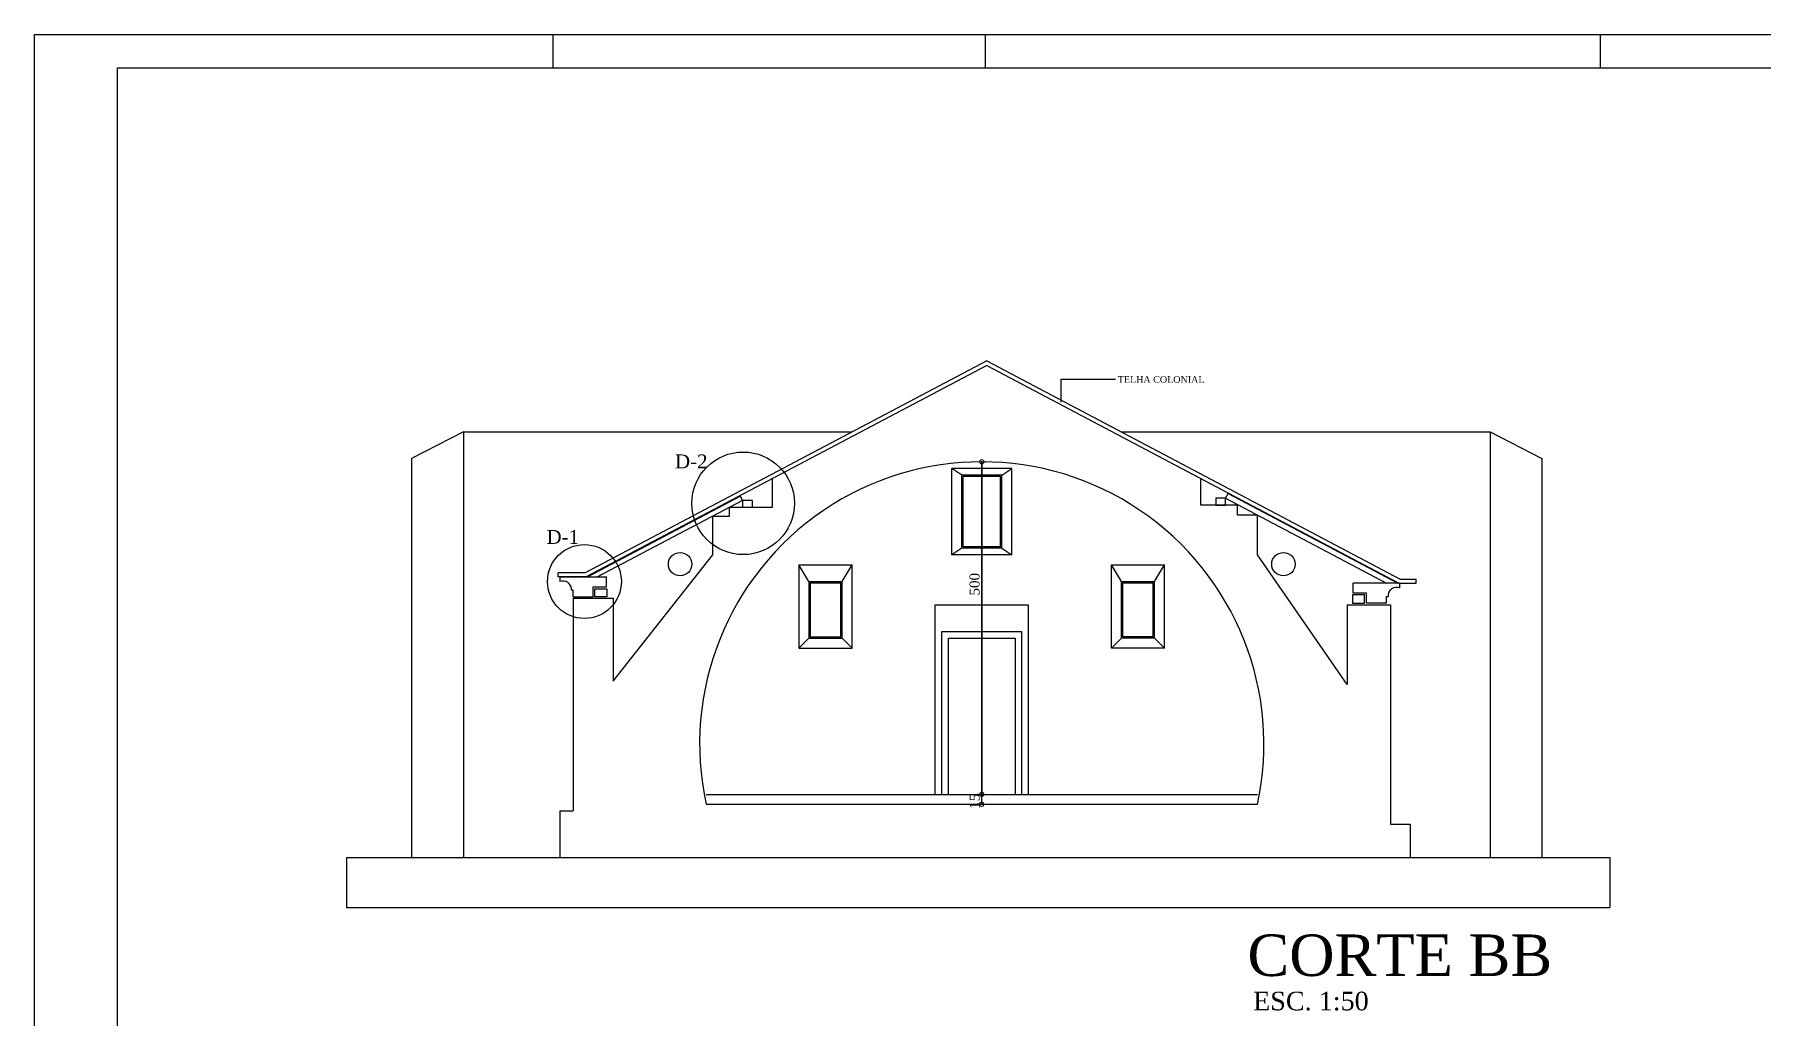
# Model space of a CAD drawing. Extents: x -873 to 2093, y -1229 to 202.
# Drawn here: x 146 to 665, y -102 to 193 of the extents above; entities that cross this region are included whole.
import ezdxf

# ---------------------------------------------------------------- set-up
doc = ezdxf.new("R2010")
doc.units = 0
doc.header["$MEASUREMENT"] = 0
doc.layers.get('0').update_dxf_attribs({"linetype": 'CONTINUOUS'})
for name, color, linetype in [('COTAS', 1, 'CONTINUOUS'), ('ESQUADRIAS', 2, 'CONTINUOUS'), ('MARGEXT', 2, 'CONTINUOUS'), ('MARGINT', 6, 'CONTINUOUS'), ('PAREDE', 1, 'CONTINUOUS'), ('TEXT1', 3, 'CONTINUOUS')]:
    doc.layers.add(name, color=color, linetype=linetype)
doc.styles.add('TIMES', font='TIMES.TTF')
doc.dimstyles.get("Standard").update_dxf_attribs({"dimtxt": 0.18, "dimasz": 0.18, "dimexe": 0.18, "dimexo": 0.0625, "dimgap": 0.09, "dimtad": 0, "dimtih": 1, "dimtoh": 1, "dimdec": 4, "dimzin": 0, "dimdsep": 46, "dimtxsty": 'STANDARD', "dimcen": 0.09, "dimadec": 0, "dimazin": 0, "dimtfac": 1, "dimtdec": 4, "dimtofl": 0, "dimtmove": 0, "dimatfit": 3, "dimfxl": 1, "dimtolj": 1, "dimtzin": 0, "dimarcsym": 0})

# ---------------------------------------------------------------- blocks, each defined once
blk = doc.blocks.new('_DOTSMALL')
at = {"color": 0, "linetype": 'ByBlock', "const_width": 0.5}
blk.add_lwpolyline([(-0.0625, 0, 1), (0.0625, 0, 1)], format="xyb", close=True, dxfattribs=at)

msp = doc.modelspace()

# ---------------------------------------------------------------- linework, layer by layer
at = {"layer": 'COTAS', "linetype": 'ByBlock'}
for p, q in [((430.409753, 65.009058), (430.409753, -34.990942)), ((431.034753, 65.009058), (431.659753, 65.009058)), ((430.409753, -34.990942), (430.409753, -26.480308)), ((429.784753, -34.990942), (429.159753, -34.990942)), ((429.784753, -34.990942), (429.159753, -34.990942)), ((430.409753, -37.990942), (430.409753, -34.990942)), ((429.784753, -37.990942), (429.159753, -37.990942))]:
    msp.add_line(p, q, dxfattribs=at)
at = {"layer": 'COTAS'}
msp.add_lwpolyline([(430.409753, -37.990942), (430.409753, 65.009058)], dxfattribs=at)
at = {"layer": 'COTAS', "linetype": 'ByBlock'}
for p in [(430.409753, 65.009058), (430.409753, -34.990942), (430.409753, -34.990942), (430.409753, -34.990942), (430.409753, -34.990942), (430.409753, -37.990942)]:
    msp.add_point(p, dxfattribs=at)
at = {"layer": 'ESQUADRIAS'}
for p, q in [((424.409753, 60.994336), (421.409753, 62.994336)), ((439.409753, 62.994336), (421.409753, 62.994336)), ((421.409753, 36.994336), (421.409753, 62.994336)), ((436.409753, 60.994336), (439.409753, 62.994336)), ((439.409753, 36.994336), (439.409753, 62.994336)), ((424.409753, 38.994336), (424.409753, 60.994336)), ((436.409753, 60.994336), (424.409753, 60.994336)), ((436.009753, 60.594336), (424.809753, 60.594336)), ((424.809753, 39.394336), (424.809753, 60.594336)), ((436.009753, 39.394336), (436.009753, 60.594336)), ((436.409753, 38.994336), (436.409753, 60.994336)), ((424.409753, 38.994336), (421.409753, 36.994336)), ((439.409753, 36.994336), (421.409753, 36.994336)), ((436.409753, 38.994336), (424.409753, 38.994336)), ((436.009753, 39.394336), (424.809753, 39.394336)), ((436.409753, 38.994336), (439.409753, 36.994336))]:
    msp.add_line(p, q, dxfattribs=at)
at = {"layer": 'ESQUADRIAS', "color": 2}
for p, q in [((378.409753, 29.009058), (375.409753, 34.009058)), ((375.409753, 34.009058), (375.409753, 9.009058)), ((375.409753, 34.009058), (391.409753, 34.009058)), ((388.409753, 29.009058), (391.409753, 34.009058)), ((391.409753, 9.009058), (391.409753, 34.009058)), ((469.409753, 34.009058), (485.409753, 34.009058)), ((472.409753, 29.009058), (469.409753, 34.009058)), ((469.409753, 9.009058), (469.409753, 34.009058)), ((482.409753, 29.009058), (485.409753, 34.009058)), ((485.409753, 9.009058), (485.409753, 34.009058)), ((378.409753, 29.009058), (378.409753, 12.009058)), ((378.409753, 29.009058), (388.409753, 29.009058)), ((378.809753, 28.609058), (378.809753, 12.409058)), ((378.809753, 28.609058), (388.009753, 28.609058)), ((388.009753, 12.409058), (388.009753, 28.609058)), ((388.409753, 12.009058), (388.409753, 29.009058)), ((472.409753, 29.009058), (482.409753, 29.009058)), ((472.409753, 12.009058), (472.409753, 29.009058)), ((472.809753, 12.409058), (472.809753, 28.609058)), ((472.809753, 28.609058), (482.009753, 28.609058)), ((482.009753, 12.409058), (482.009753, 28.609058)), ((482.409753, 12.009058), (482.409753, 29.009058)), ((378.409753, 12.009058), (375.409753, 9.009058)), ((378.409753, 12.009058), (388.409753, 12.009058)), ((378.809753, 12.409058), (388.009753, 12.409058)), ((388.409753, 12.009058), (391.409753, 9.009058)), ((472.409753, 12.009058), (469.409753, 9.009058)), ((482.409753, 12.009058), (472.409753, 12.009058)), ((482.009753, 12.409058), (472.809753, 12.409058)), ((482.409753, 12.009058), (485.409753, 9.009058)), ((375.409753, 9.009058), (391.409753, 9.009058)), ((485.409753, 9.009058), (469.409753, 9.009058))]:
    msp.add_line(p, q, dxfattribs=at)
for points in [[(416.409753, -34.990942), (416.409753, 22.009058), (444.409753, 22.009058), (444.409753, -34.990942)], [(418.409753, -34.990942), (418.409753, 14.009058), (442.409753, 14.009058), (442.409753, -34.990942)], [(420.409753, -34.990942), (420.409753, 12.009058), (440.409753, 12.009058), (440.409753, -34.990942)]]:
    msp.add_lwpolyline(points, dxfattribs=at)
at = {"layer": 'MARGEXT'}
for p, q in [((145.500001, -400.5), (145.500001, 193.5)), ((145.500001, 193.5), (986.500001, 193.5)), ((301.500001, 183.5), (301.500001, 193.5)), ((431.500001, 183.5), (431.500001, 193.5)), ((616.500001, 183.5), (616.500001, 193.5))]:
    msp.add_line(p, q, dxfattribs=at)
at = {"layer": 'MARGINT'}
for p, q in [((170.500001, -390.5), (170.500001, 183.5)), ((170.500001, 183.5), (976.500001, 183.5))]:
    msp.add_line(p, q, dxfattribs=at)
at = {"layer": 'PAREDE'}
for p, q in [((583.309753, 74.009058), (583.309753, -53.990942)), ((598.909753, 66.009058), (598.909753, -53.990942)), ((367.509753, 51.336408), (367.509753, 60.009058)), ((496.309753, 52.009058), (496.309753, 60.009058)), ((507.309753, 52.009058), (496.309753, 52.009058)), ((507.309753, 49.009058), (507.309753, 52.009058)), ((349.509753, 48.696656), (354.509753, 48.696656)), ((349.509753, 37.009058), (349.509753, 48.696656)), ((354.509753, 51.336408), (367.509753, 51.336408)), ((354.509753, 48.696656), (354.509753, 51.336408)), ((513.309753, 49.009058), (507.309753, 49.009058)), ((513.309753, 37.009058), (513.309753, 49.009058)), ((513.309753, 37.009058), (513.309753, 37.009058)), ((307.509753, 24.009058), (307.509753, -39.990942)), ((319.509753, 24.009058), (319.509753, -0.990942)), ((540.309753, 22.009058), (540.309753, -1.990942)), ((553.309753, 22.009058), (553.309753, -43.990942)), ((303.509753, -39.990942), (303.509753, -53.990942)), ((559.309753, -43.990942), (559.309753, -53.990942)), ((239.346373, -53.990942), (239.346373, -68.990942)), ((619.343981, -53.990942), (619.343981, -68.990942))]:
    msp.add_line(p, q, dxfattribs=at)
at = {"layer": 'PAREDE', "color": 4}
for p, q in [((357.79706, 54.655077), (311.872248, 30.409058)), ((358.469112, 53.382131), (357.79706, 54.655077))]:
    msp.add_line(p, q, dxfattribs=at)
at = {"layer": 'PAREDE', "color": 3}
for p, q in [((307.509753, 26.409058), (307.009753, 26.409058)), ((307.509753, 24.409058), (307.509753, 26.409058)), ((313.509753, 27.409058), (317.509753, 27.409058)), ((313.509753, 24.409058), (313.509753, 27.409058)), ((317.509753, 27.409058), (317.509753, 30.409058)), ((542.099595, 25.515773), (542.099595, 28.515773)), ((561.099595, 28.515773), (561.099595, 29.715773)), ((546.099595, 25.515773), (542.099595, 25.515773)), ((546.099595, 22.515773), (546.099595, 25.515773)), ((552.099595, 24.515773), (552.599595, 24.515773)), ((552.099595, 22.515773), (552.099595, 24.515773))]:
    msp.add_line(p, q, dxfattribs=at)
for points in [[(431.909753, 95.36603), (311.146547, 31.609058), (302.968355, 31.609058)], [(431.909753, 94.009058), (311.44387, 30.409058)], [(431.909753, 95.36603), (556.259063, 29.715773), (561.099595, 29.715773)], [(431.909753, 94.009058), (556.099595, 28.442992)], [(302.968355, 30.409058), (302.968355, 31.609058)], [(311.44387, 30.409058), (305.44387, 30.409058), (302.968355, 30.409058)], [(303.509753, 30.409058), (317.509753, 30.409058)], [(303.509753, 30.409058), (303.509753, 29.009058)], [(556.099595, 28.515773), (542.099595, 28.515773)], [(556.099595, 28.515773), (561.099595, 28.515773)], [(556.099595, 28.515773), (556.099595, 27.115773)], [(307.509753, 24.409058), (313.509753, 24.409058)], [(552.099595, 22.515773), (546.099595, 22.515773)]]:
    msp.add_lwpolyline(points, dxfattribs=at)
at = {"layer": 'PAREDE'}
for points in [[(274.509753, 74.009058), (258.909753, 66.009058)], [(274.509753, 74.009058), (274.509753, -53.990942)], [(583.309753, 74.009058), (598.909753, 66.009058)], [(258.909753, 66.009058), (258.909753, -53.990942)], [(319.509753, -0.990942), (349.509753, 37.009058)], [(540.309753, -1.990942), (513.309753, 37.009058)], [(307.509753, 24.009058), (319.509753, 24.009058)], [(540.309753, 22.009058), (553.309753, 22.009058)], [(303.509753, -39.990942), (307.509753, -39.990942)], [(553.309753, -43.990942), (559.309753, -43.990942)], [(553.309753, -43.990942), (559.309753, -43.990942)], [(239.346373, -53.990942), (619.343981, -53.990942)], [(239.346373, -68.990942), (619.343981, -68.990942)]]:
    msp.add_lwpolyline(points, dxfattribs=at)
at = {"layer": 'PAREDE', "color": 2}
for points in [[(274.509753, 74.009058), (391.457135, 74.009058)], [(472.36237, 74.009058), (583.309753, 74.009058)]]:
    msp.add_lwpolyline(points, dxfattribs=at)
at = {"layer": 'PAREDE', "color": 4}
for points in [[(358.450689, 53.417026), (314.87089, 30.409058)], [(503.75256, 54.054781), (504.588558, 55.63826)], [(503.75256, 54.054781), (552.126445, 28.515773)], [(504.495183, 55.461396), (555.533362, 28.515773)], [(347.509753, -37.990942), (513.309753, -37.990942)]]:
    msp.add_lwpolyline(points, dxfattribs=at)
at = {"layer": 'PAREDE', "color": 3}
for points in [[(361.430354, 53.382131), (358.469112, 53.382131), (358.469112, 51.336408), (361.430354, 51.336408)], [(503.75256, 54.054781), (500.791318, 54.054781), (500.791318, 52.009058), (503.75256, 52.009058)], [(314.060986, 26.858458), (317.667581, 26.858458), (317.667581, 24.414821), (314.060986, 24.414821)], [(545.548362, 24.965173), (541.941767, 24.965173), (541.941767, 22.521536), (545.548362, 22.521536)]]:
    msp.add_lwpolyline(points, close=True, dxfattribs=at)
at = {"layer": 'PAREDE', "color": 1}
msp.add_lwpolyline([(347.509753, -34.990942), (513.309753, -34.990942)], dxfattribs=at)
at = {"layer": 'PAREDE'}
for centre, radius in [((358.64737, 52.531263), 15.426825), ((310.895063, 29.009162), 11.107657)]:
    msp.add_circle(centre, radius, dxfattribs=at)
at = {"layer": 'PAREDE', "color": 3}
for centre in [(339.677275, 34.236294), (521.14223, 34.236294)]:
    msp.add_circle(centre, 3.51918, dxfattribs=at)
at = {"layer": 'PAREDE', "color": 4}
msp.add_arc((430.409753, -19.852156), 84.861214, 347.65800307, 192.34199693, dxfattribs=at)
at = {"layer": 'PAREDE', "color": 3}
for centre, start, end in [((304.400324, 26.552134), 356.86158722, 109.92426315), ((555.209024, 24.658849), 70.07573685, 183.13841278)]:
    msp.add_arc(centre, 2.613349, start, end, dxfattribs=at)

# ---------------------------------------------------------------- block references
at = {"layer": 'COTAS', "linetype": 'ByBlock', "xscale": 2.5, "yscale": 2.5, "zscale": 2.5}
for p, rotation in [((430.409753, 65.009058), 90), ((430.409753, -34.990942), 90), ((430.409753, -34.990942), 270), ((430.409753, -37.990942), 270)]:
    msp.add_blockref('_DOTSMALL', p, dxfattribs=dict(at, rotation=rotation))

# ---------------------------------------------------------------- texts
at = {"layer": 'COTAS', "linetype": 'ByBlock', "char_height": 3, "attachment_point": 5, "rotation": 90, "style": 'TIMES'}
for s, insert in [('\\A1;500', (428.258797, 28.197145)), ('\\A1;15', (428.258797, -37.092067))]:
    msp.add_mtext(s, dxfattribs=dict(at, insert=insert))
at = {"layer": 'TEXT1', "attachment_point": 1, "style": 'TIMES'}
for s, insert, char_height, width in [('TELHA COLONIAL', (471.316787, 90.77192), 2, 27.08360399), ('D-2', (338.158079, 67.211188), 4.16, 5.7041), ('D-1', (299.498094, 44.493939), 4.16, 5.7041), ('CORTE BB', (510.333076, -77.118943), 12.48, 147.6787), ('ESC. 1:50', (512.014445, -94.3455), 5.6, 53.2566537)]:
    msp.add_mtext(s, dxfattribs=dict(at, insert=insert, char_height=char_height, width=width))

# ---------------------------------------------------------------- leaders
at = {"layer": 'COTAS'}
msp.add_leader([(454.250726, 82.93625), (454.250726, 89.844121), (470.584767, 89.844121)], dimstyle='STANDARD', override={"dimscale": 1}, dxfattribs=at)

doc.saveas('drawing.dxf')
